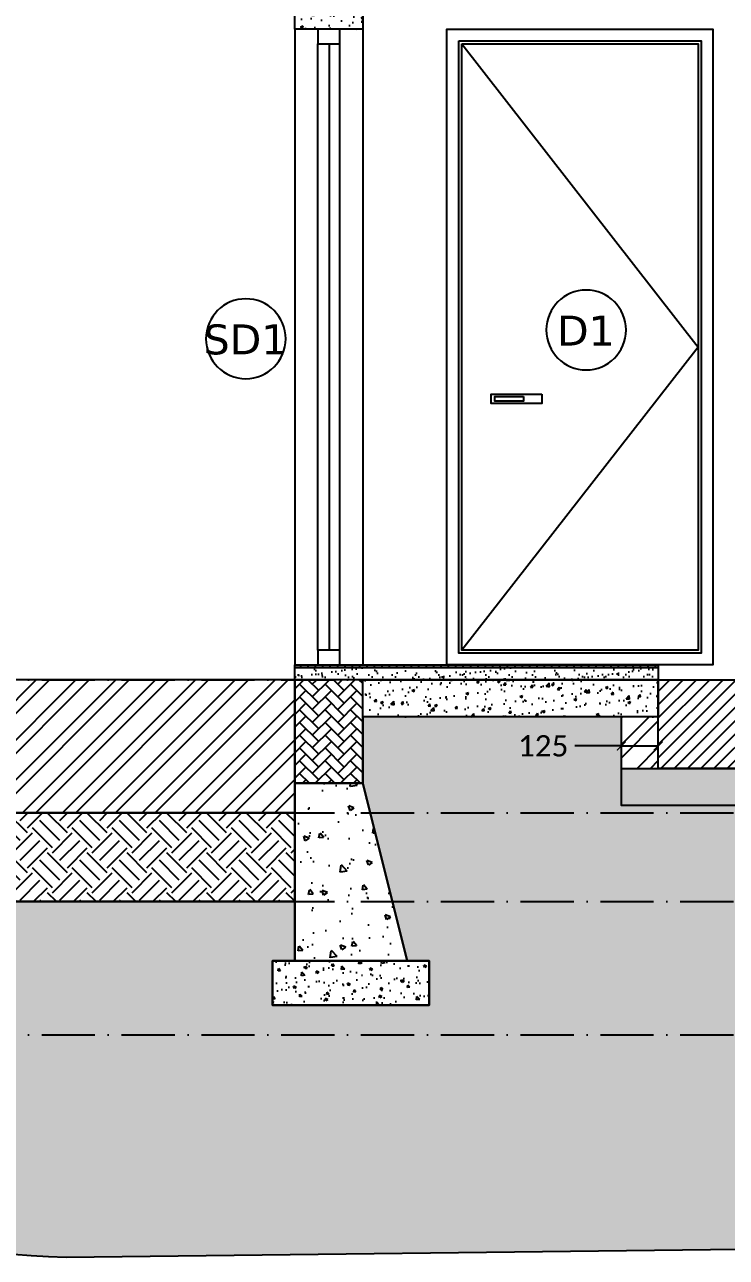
# Model space of a CAD drawing. Header units: millimetres. Extents: x -3567 to 83618, y -21481 to 19784.
# Drawn here: x 63663 to 66037, y -18905 to -14737 of the extents above; entities that cross this region are included whole.
import ezdxf
from ezdxf.enums import TextEntityAlignment as Align
from ezdxf.xclip import XClip

# ---------------------------------------------------------------- set-up
doc = ezdxf.new("R2010")
doc.units = ezdxf.units.MM
doc.header["$LTSCALE"] = 150
doc.header["$XCLIPFRAME"] = 0
doc.linetypes.add('ACAD_ISO10W100', pattern=[18, 12, -3, 0, -3])
doc.linetypes.add('HIDDEN', pattern=[0])
doc.layers.add('ad-Dimension', color=5, linetype='Continuous', true_color=0x0000ff)
for name, color, linetype in [('ad-Door', 11, 'Continuous'), ('ad-Elevation 10', 8, 'Continuous'), ('ad-Grid', 8, 'ACAD_ISO10W100'), ('ad-Lawn', 65, 'Continuous'), ('ad-Slab', 3, 'Continuous'), ('ad-Text Main_Door&window Label', 7, 'Continuous'), ('ad-Tile', 120, 'Continuous'), ('ad-Wall', 240, 'Continuous'), ('ad-Wall hatch', 8, 'Continuous')]:
    doc.layers.add(name, color=color, linetype=linetype)
doc.styles.add('6 U T S R N_Typical Floor Plan$0$3BHK-E(NB)$0$grid_text', font='verdana.ttf', dxfattribs={"width": 0.9})
doc.styles.get("Standard").update_dxf_attribs({"font": 'calibril.ttf'})
doc.dimstyles.new('A-100-DIM-INT (MM-FT)', dxfattribs={"dimscale": 50, "dimtxt": 2.4, "dimasz": 1, "dimexe": 5, "dimexo": 100, "dimgap": 1, "dimtad": 0, "dimdec": 0, "dimdsep": 46, "dimtxsty": 'Standard', "dimblk": 'ARCHTICK', "dimcen": 0.025, "dimse1": 1, "dimse2": 1, "dimclrd": 256, "dimclre": 256, "dimclrt": 256, "dimazin": 2, "dimtfac": 1, "dimtdec": 0, "dimtix": 1, "dimtmove": 2, "dimatfit": 3, "dimldrblk": 'ARCHTICK', "dimfxl": 1, "dimtolj": 1, "dimtzin": 0, "dimarcsym": 0})

# ---------------------------------------------------------------- blocks, each defined once
blk = doc.blocks.new('zw$38DE')
at = {"layer": 'ad-Grid', "ltscale": 0.1}
for points in [[(-27431.1, 0), (0, 0)], [(-27431.1, -450), (0, -450)], [(-27431.1, -750), (-2459.8, -750), (-2319.6, -1093), (0, -1093)], [(-27431.1, -1200), (-2459.8, -1200), (-2319.6, -1543), (0, -1543)]]:
    blk.add_lwpolyline(points, dxfattribs=at)
blk = doc.blocks.new('6 U T S R N_Typical Floor Plan$0$ad_Window Tag')
blk.add_circle((0, 0), 150)
at = {"style": '6 U T S R N_Typical Floor Plan$0$3BHK-E(NB)$0$grid_text', "width": 0.9}
blk.add_attdef('D1', text='', height=125, dxfattribs=at).set_placement((0, 0), align=Align.MIDDLE_CENTER)
blk = doc.blocks.new('A$Cffb43f85')
at = {"layer": 'ad-Wall hatch', "transparency": 33554687}
h = blk.add_hatch(dxfattribs=at)
h.set_pattern_fill('AR-CONC', color=256, scale=0.5)
h.paths.add_polyline_path([(0, 100), (230, 100), (230, 0), (0, 0)])
at = {"layer": 'ad-Slab'}
blk.add_lwpolyline([(0, 100), (230, 100), (230, 0), (0, 0)], close=True, dxfattribs=at)
blk = doc.blocks.new('A$C71a6b655')
at = {"layer": 'ad-Door'}
for points in [[(0, 0), (0, 2150), (900, 2150), (900, 0)], [(40, 2110), (860, 2110), (860, 40), (40, 40)], [(50, 2100), (850, 2100), (850, 50), (50, 50)]]:
    blk.add_lwpolyline(points, close=True, dxfattribs=at)
blk.add_lwpolyline([(50, 2100), (850, 1075), (50, 50)], dxfattribs=at)
at = {"layer": 'ad-Elevation 10', "linetype": 'HIDDEN', "ltscale": 300}
blk.add_lwpolyline([(320.4, 915.9), (320.4, 884.1), (150, 884.1), (150, 915.9)], close=True, dxfattribs=at)
at = {"layer": 'ad-Elevation 10'}
blk.add_lwpolyline([(258.8, 908.2), (258.8, 891.8), (162.1, 891.8), (162.1, 908.2)], close=True, dxfattribs=at)
at = {"layer": 'ad-Text Main_Door&window Label'}
ref = blk.add_blockref('6 U T S R N_Typical Floor Plan$0$ad_Window Tag', (471, 1132.7), dxfattribs=dict(at, xscale=-0.9, yscale=0.9, zscale=0.9))
ref.add_attrib('D1', 'D1', dxfattribs={"height": 101.25, "style": '6 U T S R N_Typical Floor Plan$0$3BHK-E(NB)$0$grid_text'}).set_placement((470.1, 1130.6), align=Align.MIDDLE_CENTER)
blk = doc.blocks.new('A$Cf1661fc7')
at = {"layer": 'ad-Elevation 10'}
h = blk.add_hatch(dxfattribs=at)
h.set_pattern_fill('AR-SAND', color=256)
h.set_pattern_definition([(37.5, (-1327.884, -6809.993), (-1.60003, 48.94132), [0, -38.608, 0, -43.18, 0, -41.275]), (7.5, (-1327.884, -6809.99), (44.9523, 71.6825), [0, -20.828, 0, -34.798, 0, -13.335]), (327.5, (-1359.126, -6809.993), (79.09924, 0.14372), [0, -12.7, 0, -45.72, 0, -59.69]), (317.5, (-1359.126, -6809.99), (76.35565, 22.29293), [0, -6.35, 0, -29.972, 0, -34.29])])
h.paths.add_polyline_path([(0, 42), (1230, 42), (1230, 0), (0, 0)])
at = {"layer": 'ad-Tile'}
h = blk.add_hatch(dxfattribs=at)
h.set_pattern_fill('_USER', color=256, scale=25, angle=90, pattern_type=0)
h.set_pattern_definition([(90, (-1327.884, -6809.993), (-25, 2e-15), [])])
h.paths.add_polyline_path([(0, 50), (1230, 50), (1230, 42), (0, 42)])
at = {"layer": 'ad-Door'}
for points in [[(77.5, 2200), (77.5, 2150), (152.5, 2150), (152.5, 2200)], [(77.5, 100), (77.5, 50), (152.5, 50), (152.5, 100)]]:
    blk.add_lwpolyline(points, close=True, dxfattribs=at)
for points in [[(77.5, 100), (77.5, 2150)], [(117.7, 100), (117.7, 2150)], [(152.5, 100), (152.5, 2150)]]:
    blk.add_lwpolyline(points, dxfattribs=at)
at = {"layer": 'ad-Elevation 10', "ltscale": 5}
for points in [[(0, 2200), (0, 50)], [(230, 2200), (230, 50)]]:
    blk.add_lwpolyline(points, dxfattribs=at)
at = {"layer": 'ad-Elevation 10'}
blk.add_lwpolyline([(0, 42), (1230, 42), (1230, 0), (0, 0)], close=True, dxfattribs=at)
at = {"layer": 'ad-Tile'}
blk.add_lwpolyline([(0, 50), (1230, 50), (1230, 42), (0, 42)], close=True, dxfattribs=at)
blk.add_blockref('A$C71a6b655', (515, 50))
at = {"layer": 'ad-Slab'}
blk.add_blockref('A$Cffb43f85', (0, 2200), dxfattribs=at)
at = {"layer": 'ad-Text Main_Door&window Label'}
ref = blk.add_blockref('6 U T S R N_Typical Floor Plan$0$ad_Window Tag', (-165.7, 1153.1), dxfattribs=dict(at, xscale=-0.9, yscale=0.9, zscale=0.9))
ref.add_attrib('D1', 'SD1', dxfattribs={"height": 101.25, "rotation": 5400, "style": '6 U T S R N_Typical Floor Plan$0$3BHK-E(NB)$0$grid_text'}).set_placement((-166.6, 1151), align=Align.MIDDLE_CENTER)
blk = doc.blocks.new('zw$AF79')
at = {"layer": 'ad-Wall hatch', "transparency": 33554687}
h = blk.add_hatch(dxfattribs=at)
h.set_pattern_fill('AR-HBONE', color=256, scale=0.3)
h.set_pattern_definition([(45, (-5e-12, -350), (1e-14, 43.1052), [91.44, -30.48]), (135, (21.553, -328.447), (2e-14, 43.1052), [91.44, -30.48])])
h.paths.add_polyline_path([(0, 0), (230, 0), (230, -350), (0, -350)])
at = {"layer": 'ad-Slab'}
blk.add_lwpolyline([(0, 0), (230, 0), (230, -350), (0, -350), (0, 0)], dxfattribs=at)
blk = doc.blocks.new('zw$5A5B')
at = {"layer": 'ad-Wall hatch', "transparency": 33554687}
h = blk.add_hatch(dxfattribs=at)
h.set_pattern_fill('AR-CONC', color=256, angle=360)
h.set_pattern_definition([(50, (-150, -950), (182.185, -15.94), [19.05, -209.55]), (355, (-150, -950), (-35.243, 191.057), [15.24, -167.64]), (100.451, (-134.82, -951.33), (146.94, 175.118), [16.19, -178.09]), (46.184, (-150, -899.2), (271.08, -42.04), [28.575, -314.325]), (96.636, (-127.4, -902.7), (237.4, 247.43), [24.285, -267.136]), (351.184, (-150, -899.2), (237.4, 247.43), [22.86, -251.46]), (21, (-124.6, -911.9), (151.614, -102.265), [19.05, -209.55]), (326, (-124.6, -911.9), (61.8, 184.19), [15.24, -167.64]), (71.45, (-111.97, -920.42), (213.416, 81.923), [16.19, -178.09]), (37.5, (-150, -950), (3.0886, 84.555), [0, -165.608, 0, -170.18, 0, -168.275]), (7.5, (-150, -950), (66.82, 100.18), [0, -97.028, 0, -161.798, 0, -64.135]), (327.5, (-206.64, -950), (135.5906, -5.729), [0, -63.5, 0, -198.12, 0, -262.89]), (317.5, (-232.04, -950), (148.13, 25.426), [0, -82.55, 0, -131.572, 0, -186.69])])
h.paths.add_polyline_path([(0, -350), (230, -350), (230, -950), (-150, -950)])
h = blk.add_hatch(dxfattribs=at)
h.set_pattern_fill('AR-CONC', color=256, scale=0.5, angle=360)
h.set_pattern_definition([(50, (-59428.06, 1542.97), (91.09233, -7.96954), [9.525, -104.775]), (355, (-59428.06, 1542.97), (-17.62171, 95.52842), [7.62, -83.82029]), (100.45144, (-59420.47, 1542.305), (73.47062, 87.55888), [8.095, -89.04512]), (46.1842, (-59428.06, 1568.37), (135.53952, -21.02116), [14.2875, -157.1625]), (96.63556, (-59416.76, 1566.62), (118.70207, 123.71306), [12.1425, -133.5678]), (351.18415, (-59428.06, 1568.37), (118.70207, 123.71306), [11.42998, -125.72987]), (21, (-59415.36, 1562.02), (75.8072, -51.1326), [9.525, -104.775]), (326, (-59415.36, 1562.02), (30.90101, 92.09398), [7.62, -83.82]), (71.45144, (-59409.04, 1557.76), (106.70821, 40.96138), [8.095, -89.04497]), (37.5, (-59428.057, 1542.97), (1.544302, 42.27752), [0, -82.804, 0, -85.09, 0, -84.1375]), (7.5, (-59428.057, 1542.97), (33.40983, 50.090287), [0, -48.514, 0, -80.899, 0, -32.0675]), (327.5, (-59456.378, 1542.97), (67.795298, -2.864372), [0, -31.75, 0, -99.06, 0, -131.445]), (317.5, (-59469.08, 1542.97), (74.06459, 12.713246), [0, -41.275, 0, -65.786, 0, -93.345])])
h.paths.add_polyline_path([(305, -1100), (-225, -1100), (-225, -950), (305, -950)])
at = {"layer": 'ad-Slab'}
for points in [[(0, -350), (230, -350), (230, -950), (-150, -950)], [(305, -1100), (-225, -1100), (-225, -950), (305, -950)]]:
    blk.add_lwpolyline(points, close=True, dxfattribs=at)
blk.add_blockref('zw$AF79', (0, 0), dxfattribs=at)
blk = doc.blocks.new('zw$D11C')
at = {"layer": 'ad-Elevation 10', "transparency": 33554559}
h = blk.add_hatch(dxfattribs=at)
h.set_pattern_fill('EARTH', color=256, scale=25, angle=45)
h.set_pattern_definition([(45, (-65256.03, 18746.05), (9e-14, 224.5064), [158.75, -158.75]), (45, (-65298.12, 18788.14), (9e-14, 224.5064), [158.75, -158.75]), (45, (-65340.22, 18830.24), (9e-14, 224.5064), [158.75, -158.75]), (135, (-65340.22, 18858.3), (-224.5064, 9e-14), [158.75, -158.75]), (135, (-65298.12, 18900.4), (-224.5064, 9e-14), [158.75, -158.75]), (135, (-65256.03, 18942.49), (-224.5064, 9e-14), [158.75, -158.75])])
edge = h.paths.add_edge_path()
edge.add_ellipse((11244, -561.8), major_axis=(944.9, 0), ratio=1, start_angle=304.8708, end_angle=348.5118)
edge.add_line((12170, -750), (9290, -750))
edge.add_line((9290, -750), (9290, -950))
edge.add_line((9290, -950), (9365, -950))
edge.add_line((9365, -950), (9365, -1100))
edge.add_line((9365, -1100), (8835, -1100))
edge.add_line((8835, -1100), (8835, -950))
edge.add_line((8835, -950), (8910, -950))
edge.add_line((8910, -950), (9060, -350))
edge.add_line((9060, -350), (9060, -125))
edge.add_line((9060, -125), (3820, -125))
edge.add_line((3820, -125), (3820, -425))
edge.add_line((3820, -425), (1105, -425))
edge.add_line((1105, -425), (1105, -125))
edge.add_line((1105, -125), (230, -125))
edge.add_line((230, -125), (230, -350))
edge.add_line((230, -350), (380, -950))
edge.add_line((380, -950), (455, -950))
edge.add_line((455, -950), (455, -1100))
edge.add_line((455, -1100), (-75, -1100))
edge.add_line((-75, -1100), (-75, -950))
edge.add_line((-75, -950), (0, -950))
edge.add_line((0, -950), (0, -750))
edge.add_line((0, -750), (-2871.2, -750))
edge.add_ellipse((-1883, -535.3), major_axis=(1011.2, 0), ratio=1, start_angle=192.255, end_angle=231.2993)
edge.add_ellipse((-696.7, 992.3), major_axis=(2945.3, 0), ratio=1, start_angle=231.8706, end_angle=268.4962)
edge.add_line((-774, -1952), (10601.2, -1817.3))
edge.add_ellipse((10437.6, 282.8), major_axis=(2106.5, 0), ratio=1, start_angle=274.4533, end_angle=309.7376)
at = {"layer": 'ad-Lawn', "transparency": 33554559}
h = blk.add_hatch(dxfattribs=at)
h.set_pattern_fill('EARTH', color=256, scale=15, angle=45)
h.set_pattern_definition([(45, (-2871.15, -750), (7e-14, 134.7038), [95.25, -95.25]), (45, (-2896.41, -724.74), (7e-14, 134.7038), [95.25, -95.25]), (45, (-2921.67, -699.49), (7e-14, 134.7038), [95.25, -95.25]), (135, (-2921.67, -682.65), (-134.7038, 1e-13), [95.25, -95.25]), (135, (-2896.41, -657.39), (-134.7038, 1e-13), [95.25, -95.25]), (135, (-2871.15, -632.13), (-134.7038, 1e-13), [95.25, -95.25])])
h.paths.add_polyline_path([(0, -450), (-2871.2, -450), (-2871.2, -750), (0, -750)])
at = {"layer": 'ad-Wall hatch', "transparency": 33554687}
h = blk.add_hatch(dxfattribs=at)
h.set_pattern_fill('AR-CONC', color=256, scale=0.5)
h.set_pattern_definition([(50, (85660.98, 11544.056), (91.092334, -7.96954), [9.525, -104.775]), (355, (85660.98, 11544.06), (-17.62171, 95.52842), [7.62, -83.82029]), (100.45144, (85668.575, 11543.39), (73.47062, 87.55888), [8.095, -89.04512]), (46.1842, (85660.98, 11569.46), (135.53952, -21.02116), [14.2875, -157.1625]), (96.63556, (85672.28, 11567.7), (118.70207, 123.71306), [12.14251, -133.5678]), (351.18415, (85660.98, 11569.46), (118.70207, 123.71306), [11.42998, -125.72987]), (21, (85673.68, 11563.106), (75.807196, -51.1326), [9.525, -104.775]), (326, (85673.68, 11563.11), (30.90101, 92.09398), [7.62, -83.82]), (71.45145, (85680, 11558.845), (106.70821, 40.96138), [8.095, -89.04497]), (37.5, (85660.984, 11544.056), (1.544302, 42.27752), [0, -82.804, 0, -85.09, 0, -84.1375]), (7.5, (85660.984, 11544.056), (33.409831, 50.090287), [0, -48.514, 0, -80.899, 0, -32.0675]), (327.5, (85632.663, 11544.056), (67.795298, -2.864372), [0, -31.75, 0, -99.06, 0, -131.445]), (317.5, (85619.96, 11544.056), (74.06459, 12.713246), [0, -41.275, 0, -65.786, 0, -93.345])])
h.paths.add_polyline_path([(-10.6, 1073.3), (-328.3, 1073.3), (-328.3, 1228.8), (-10.6, 1228.8)], flags=9)
h.paths.add_polyline_path([(7128.1, 1526.8), (6872.3, 1526.8), (6872.3, 1679), (7128.1, 1679)], flags=9)
h.paths.add_polyline_path([(1093.5, 1104.6), (875.4, 1104.6), (875.4, 1256.8), (1093.5, 1256.8)], flags=9)
h.paths.add_polyline_path([(3695, 0), (9060, 0), (9060, -125), (3695, -125)])
h = blk.add_hatch(dxfattribs=at)
h.set_pattern_fill('ANSI32', color=256, scale=10)
h.set_pattern_definition([(45, (1117.45, -600), (-67.352, 67.352), []), (45, (1162.35, -600), (-67.352, 67.352), [])])
h.paths.add_polyline_path([(0, 0), (-1000, 0), (-1000, -150), (-1450, -150), (-1450, -300), (-1900, -300), (-1900, -450), (0, -450)])
h = blk.add_hatch(dxfattribs=at)
h.set_pattern_fill('AR-CONC', color=256, scale=0.5)
h.set_pattern_definition([(50, (82070.98, 11544.056), (91.092334, -7.96954), [9.525, -104.775]), (355, (82070.98, 11544.06), (-17.62171, 95.52842), [7.62, -83.82029]), (100.45144, (82078.575, 11543.39), (73.47062, 87.55888), [8.095, -89.04512]), (46.1842, (82070.98, 11569.46), (135.53952, -21.02116), [14.2875, -157.1625]), (96.63556, (82082.28, 11567.7), (118.70207, 123.71306), [12.1425, -133.5678]), (351.18415, (82070.98, 11569.46), (118.70207, 123.71306), [11.42998, -125.72987]), (21, (82083.68, 11563.106), (75.807196, -51.1326), [9.525, -104.775]), (326, (82083.68, 11563.11), (30.90101, 92.09398), [7.62, -83.82]), (71.45145, (82090, 11558.845), (106.70821, 40.96138), [8.095, -89.04497]), (37.5, (82070.984, 11544.056), (1.544302, 42.27752), [0, -82.804, 0, -85.09, 0, -84.1375]), (7.5, (82070.984, 11544.056), (33.409831, 50.090287), [0, -48.514, 0, -80.899, 0, -32.0675]), (327.5, (82042.663, 11544.056), (67.795298, -2.864372), [0, -31.75, 0, -99.06, 0, -131.445]), (317.5, (82029.96, 11544.056), (74.06459, 12.713246), [0, -41.275, 0, -65.786, 0, -93.345])])
h.paths.add_polyline_path([(230, 0), (1230, 0), (1230, -125), (230, -125)])
h = blk.add_hatch(dxfattribs=at)
h.set_pattern_fill('ANSI31', color=256, scale=10)
h.set_pattern_definition([(45, (-33169.51, 18646.046), (-22.45064, 22.45064), [])])
h.paths.add_polyline_path([(1230, 0), (3695, 0), (3695, -300), (1230, -300)])
h = blk.add_hatch(dxfattribs=at)
h.set_pattern_fill('ANSI32', color=256, scale=10)
h.set_pattern_definition([(45, (75052.05, 1493.84), (-67.35192, 67.35192), []), (45, (75096.95, 1493.84), (-67.35192, 67.35192), [])])
h.paths.add_polyline_path([(1230, -125), (1105, -125), (1105, -300), (1230, -300)])
h = blk.add_hatch(dxfattribs=at)
h.set_pattern_fill('AR-CONC', color=256, scale=0.5)
h.set_pattern_definition([(50, (82070.98, 11544.056), (91.092334, -7.96954), [9.525, -104.775]), (355, (82070.98, 11544.06), (-17.62171, 95.52842), [7.62, -83.82029]), (100.45144, (82078.575, 11543.39), (73.47062, 87.55888), [8.095, -89.04512]), (46.1842, (82070.98, 11569.46), (135.53952, -21.02116), [14.2875, -157.1625]), (96.63556, (82082.28, 11567.7), (118.70207, 123.71306), [12.1425, -133.5678]), (351.18415, (82070.98, 11569.46), (118.70207, 123.71306), [11.42998, -125.72987]), (21, (82083.68, 11563.106), (75.807196, -51.1326), [9.525, -104.775]), (326, (82083.68, 11563.11), (30.90101, 92.09398), [7.62, -83.82]), (71.45145, (82090, 11558.845), (106.70821, 40.96138), [8.095, -89.04497]), (37.5, (82070.984, 11544.056), (1.544302, 42.27752), [0, -82.804, 0, -85.09, 0, -84.1375]), (7.5, (82070.984, 11544.056), (33.409831, 50.090287), [0, -48.514, 0, -80.899, 0, -32.0675]), (327.5, (82042.663, 11544.056), (67.795298, -2.864372), [0, -31.75, 0, -99.06, 0, -131.445]), (317.5, (82029.96, 11544.056), (74.06459, 12.713246), [0, -41.275, 0, -65.786, 0, -93.345])])
h.paths.add_polyline_path([(1105, -300), (3820, -300), (3820, -425), (1105, -425)])
at = {"layer": 'ad-Elevation 10'}
blk.add_lwpolyline([(1230, 0), (3695, 0), (3695, -300), (1230, -300)], close=True, dxfattribs=at)
for points in [[(3820, -425), (1105, -425), (1105, -125), (230, -125), (230, -350), (380, -950), (455, -950), (455, -1100), (-75, -1100), (-75, -950), (0, -950), (0, -750), (-2871.2, -750, 0.17203)], [(-2515.2, -1324.5, 0.161184), (-774, -1952), (10601.2, -1817.3, 0.155185)]]:
    blk.add_lwpolyline(points, format="xyb", dxfattribs=at)
at = {"layer": 'ad-Lawn'}
blk.add_lwpolyline([(0, -450), (-2871.2, -450), (-2871.2, -750), (0, -750)], close=True, dxfattribs=at)
at = {"layer": 'ad-Slab'}
for points in [[(230, 0), (1230, 0), (1230, -125), (230, -125)], [(1105, -300), (3820, -300), (3820, -425), (1105, -425)]]:
    blk.add_lwpolyline(points, close=True, dxfattribs=at)
at = {"layer": 'ad-Wall'}
blk.add_lwpolyline([(0, 0), (-1000, 0), (-1000, -150), (-1450, -150), (-1450, -300), (-1900, -300), (-1900, -450), (0, -450)], close=True, dxfattribs=at)
at = {"layer": 'ad-Wall', "const_width": 5}
blk.add_lwpolyline([(1230, -125), (1105, -125), (1105, -300), (1230, -300)], close=True, dxfattribs=at)
at = {"xscale": -1}
blk.add_blockref('zw$5A5B', (230, 0), dxfattribs=at)
blk = doc.blocks.new('_ArchTick')
at = {"color": 0, "linetype": 'ByBlock', "const_width": 0.15}
blk.add_lwpolyline([(-0.5, -0.5), (0.5, 0.5)], dxfattribs=at)
blk = doc.blocks.new('*D69')
at = {"layer": 'ad-Dimension', "lineweight": -2, "transparency": 16777216}
for q in [(65524.5, -17175.9), (65806.9, -17175.9)]:
    blk.add_line((65681.9, -17175.9), q, dxfattribs=at)
at = {"layer": 'Defpoints', "color": 0, "transparency": 16777216}
for p in [(65806.9, -17175.9), (65681.9, -17252.5), (65806.9, -17252.2)]:
    blk.add_point(p, dxfattribs=at)
at = {"layer": 'ad-Dimension', "lineweight": -2, "transparency": 16777216, "xscale": 30, "yscale": 30, "zscale": 30, "rotation": 180}
blk.add_blockref('_ArchTick', (65681.9, -17175.9), dxfattribs=at)
at = {"layer": 'ad-Dimension', "lineweight": -2, "transparency": 16777216, "xscale": 30, "yscale": 30, "zscale": 30}
blk.add_blockref('_ArchTick', (65806.9, -17175.9), dxfattribs=at)
at = {"layer": 'ad-Dimension', "transparency": 16777216, "insert": (65417.3, -17175.9), "char_height": 72, "attachment_point": 5}
blk.add_mtext('\\A1;125', dxfattribs=at)

msp = doc.modelspace()

# ---------------------------------------------------------------- block references
ref = msp.add_blockref('zw$38DE', (80638.7, -16952.2))
XClip(ref).set_block_clipping_path([(-21509.8608873908, -2140.6281090205), (349.01197073, 5188.3683916222)])

# ---------------------------------------------------------------- next in the draw order: block references
msp.add_blockref('A$Cf1661fc7', (64576.9, -16952.2))

# ---------------------------------------------------------------- next in the draw order: block references
msp.add_blockref('zw$D11C', (64576.9, -16952.2))

# ---------------------------------------------------------------- next in the draw order: dimensions: what is measured, and where the dimension line sits
at = {"layer": 'ad-Dimension'}
dim = msp.add_linear_dim(base=(65806.9, -17175.9), p1=(65681.9, -17252.5), p2=(65806.9, -17252.2), dimstyle='A-100-DIM-INT (MM-FT)', override={"dimscale": 30, "dimtmove": 1}, dxfattribs=at)
dim.commit()
dim.dimension.update_dxf_attribs({"geometry": '*D69', "text_midpoint": (65417.3, -17149.4), "dimtype": 160})

doc.saveas('drawing.dxf')
